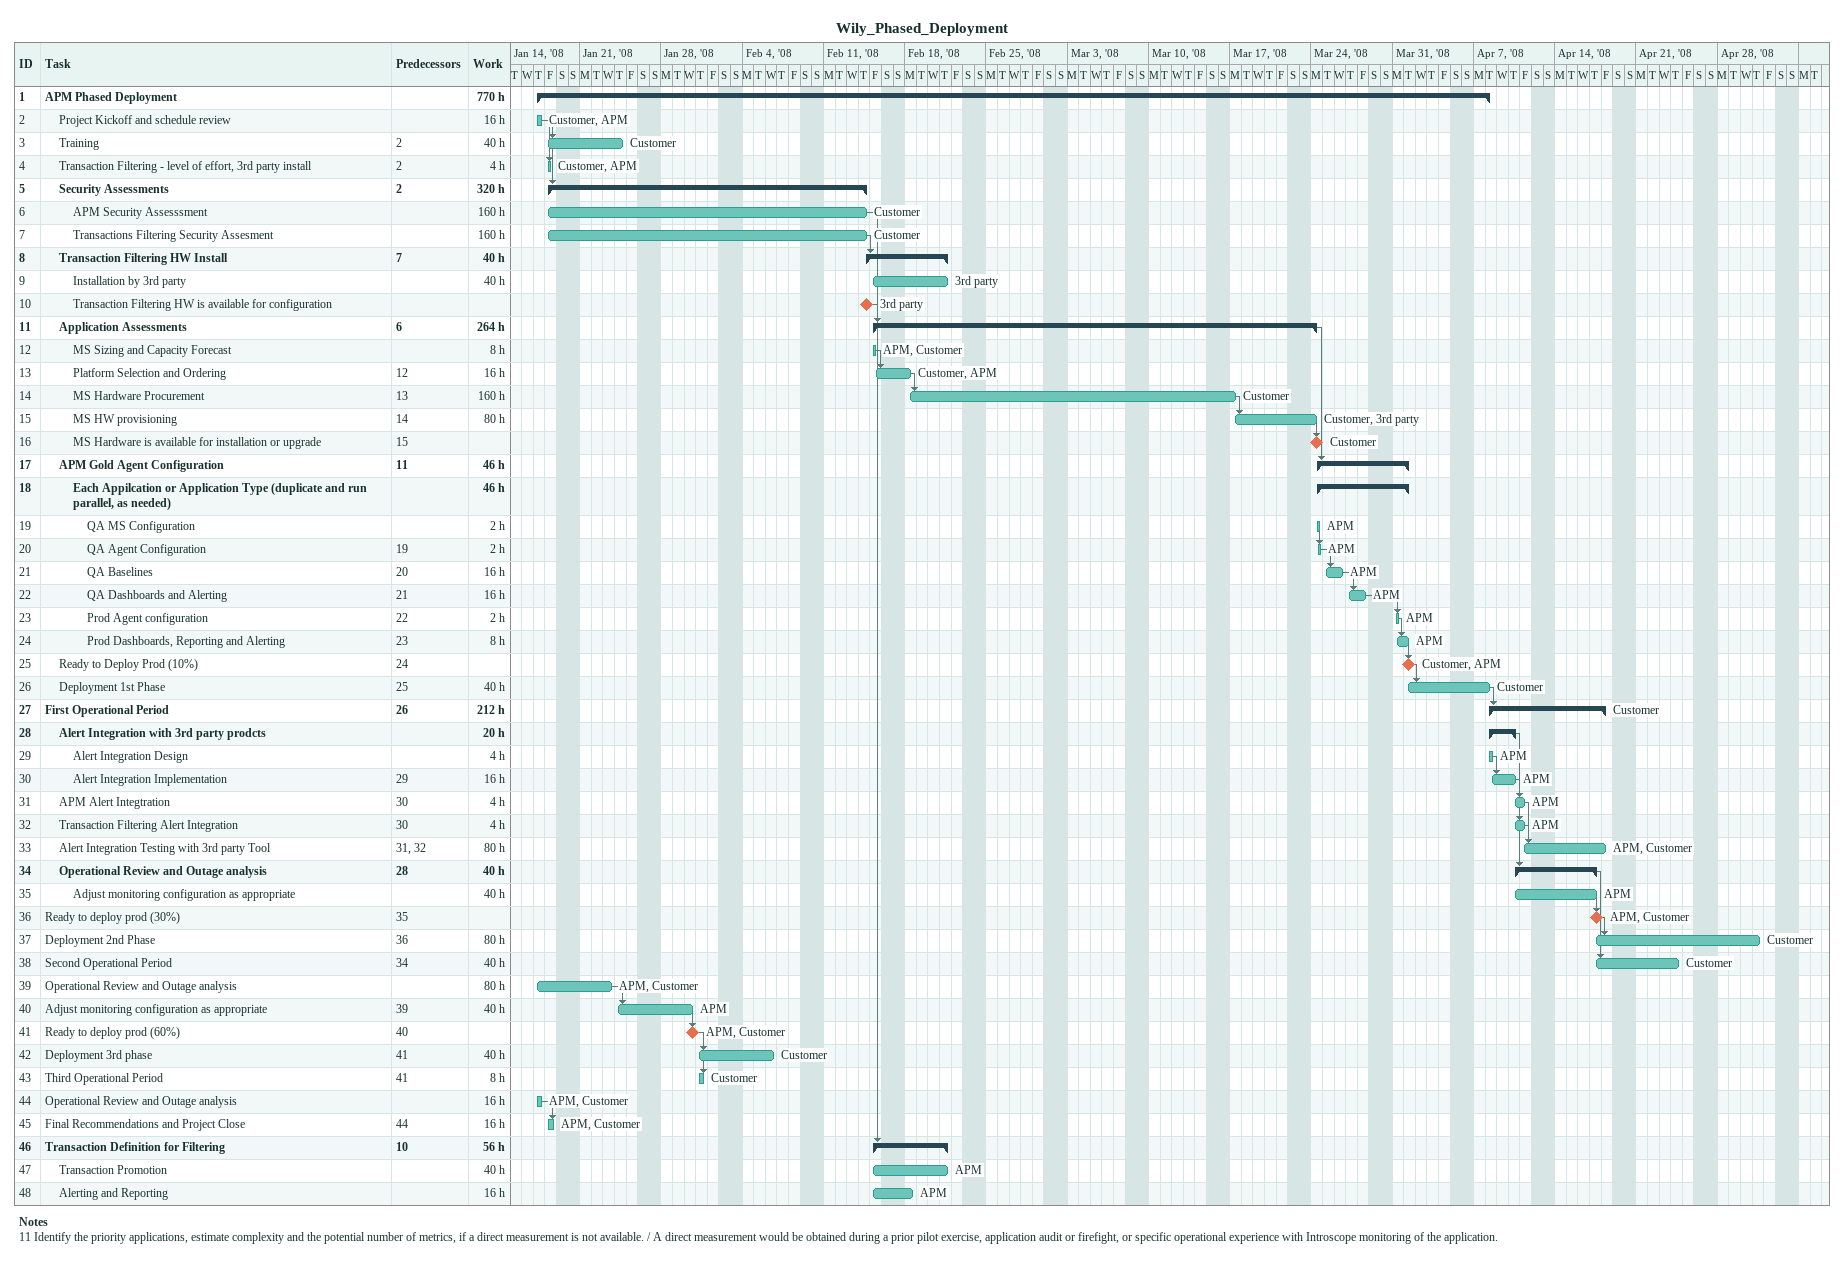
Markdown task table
Wily_Phased_Deployment

| ID | Level | Task | Start | Finish | Predecessors | Resources | Work (h) |
|---|---|---|---|---|---|---|---|
| 1 | 1 | **APM Phased Deployment** | 2008-01-17 | 2008-04-08 |  |  | 770 |
| 2 | 2 | Project Kickoff and schedule review | 2008-01-17 | 2008-01-17 |  | Customer, APM | 16 |
| 3 | 2 | Training | 2008-01-18 | 2008-01-24 | 2 | Customer | 40 |
| 4 | 2 | Transaction Filtering - level of effort, 3rd party install | 2008-01-18 | 2008-01-18 | 2 | Customer, APM | 4 |
| 5 | 2 | **Security Assessments** | 2008-01-18 | 2008-02-14 | 2 |  | 320 |
| 6 | 3 | APM Security Assesssment | 2008-01-18 | 2008-02-14 |  | Customer | 160 |
| 7 | 3 | Transactions Filtering Security Assesment | 2008-01-18 | 2008-02-14 |  | Customer | 160 |
| 8 | 2 | **Transaction Filtering HW Install** | 2008-02-14 | 2008-02-21 | 7 |  | 40 |
| 9 | 3 | Installation by 3rd party | 2008-02-15 | 2008-02-21 |  | 3rd party | 40 |
| 10 | 3 | Transaction Filtering HW is available for configuration (milestone) | 2008-02-14 | 2008-02-14 |  | 3rd party |  |
| 11 | 2 | **Application Assessments** | 2008-02-15 | 2008-03-24 | 6 |  | 264 |
| 12 | 3 | MS Sizing and Capacity Forecast | 2008-02-15 | 2008-02-15 |  | APM, Customer | 8 |
| 13 | 3 | Platform Selection and Ordering | 2008-02-15 | 2008-02-18 | 12 | Customer, APM | 16 |
| 14 | 3 | MS Hardware Procurement | 2008-02-18 | 2008-03-17 | 13 | Customer | 160 |
| 15 | 3 | MS HW provisioning | 2008-03-17 | 2008-03-24 | 14 | Customer, 3rd party | 80 |
| 16 | 3 | MS Hardware is available for installation or upgrade (milestone) | 2008-03-24 | 2008-03-24 | 15 | Customer |  |
| 17 | 2 | **APM Gold Agent Configuration** | 2008-03-24 | 2008-04-01 | 11 |  | 46 |
| 18 | 3 | **Each Appilcation or Application Type (duplicate and run parallel, as needed)** | 2008-03-24 | 2008-04-01 |  |  | 46 |
| 19 | 4 | QA MS Configuration | 2008-03-24 | 2008-03-24 |  | APM | 2 |
| 20 | 4 | QA Agent Configuration | 2008-03-24 | 2008-03-24 | 19 | APM | 2 |
| 21 | 4 | QA Baselines | 2008-03-25 | 2008-03-26 | 20 | APM | 16 |
| 22 | 4 | QA Dashboards and Alerting | 2008-03-27 | 2008-03-28 | 21 | APM | 16 |
| 23 | 4 | Prod Agent configuration | 2008-03-31 | 2008-03-31 | 22 | APM | 2 |
| 24 | 4 | Prod Dashboards, Reporting and Alerting | 2008-03-31 | 2008-04-01 | 23 | APM | 8 |
| 25 | 2 | Ready to Deploy Prod (10%) (milestone) | 2008-04-01 | 2008-04-01 | 24 | Customer, APM |  |
| 26 | 2 | Deployment 1st Phase | 2008-04-01 | 2008-04-08 | 25 | Customer | 40 |
| 27 | 1 | **First Operational Period** | 2008-04-08 | 2008-04-18 | 26 | Customer | 212 |
| 28 | 2 | **Alert Integration with 3rd party prodcts** | 2008-04-08 | 2008-04-10 |  |  | 20 |
| 29 | 3 | Alert Integration Design | 2008-04-08 | 2008-04-08 |  | APM | 4 |
| 30 | 3 | Alert Integration Implementation | 2008-04-08 | 2008-04-10 | 29 | APM | 16 |
| 31 | 2 | APM Alert Integtration | 2008-04-10 | 2008-04-11 | 30 | APM | 4 |
| 32 | 2 | Transaction Filtering Alert Integration | 2008-04-10 | 2008-04-11 | 30 | APM | 4 |
| 33 | 2 | Alert Integration Testing with 3rd party Tool | 2008-04-11 | 2008-04-18 | 31, 32 | APM, Customer | 80 |
| 34 | 2 | **Operational Review and Outage analysis** | 2008-04-10 | 2008-04-17 | 28 |  | 40 |
| 35 | 3 | Adjust monitoring configuration as appropriate | 2008-04-10 | 2008-04-17 |  | APM | 40 |
| 36 | 1 | Ready to deploy prod (30%) (milestone) | 2008-04-17 | 2008-04-17 | 35 | APM, Customer |  |
| 37 | 1 | Deployment 2nd Phase | 2008-04-17 | 2008-05-01 | 36 | Customer | 80 |
| 38 | 1 | Second Operational Period | 2008-04-17 | 2008-04-24 | 34 | Customer | 40 |
| 39 | 1 | Operational Review and Outage analysis | 2008-01-17 | 2008-01-23 |  | APM, Customer | 80 |
| 40 | 1 | Adjust monitoring configuration as appropriate | 2008-01-24 | 2008-01-30 | 39 | APM | 40 |
| 41 | 1 | Ready to deploy prod (60%) (milestone) | 2008-01-30 | 2008-01-30 | 40 | APM, Customer |  |
| 42 | 1 | Deployment 3rd phase | 2008-01-31 | 2008-02-06 | 41 | Customer | 40 |
| 43 | 1 | Third Operational Period | 2008-01-31 | 2008-01-31 | 41 | Customer | 8 |
| 44 | 1 | Operational Review and Outage analysis | 2008-01-17 | 2008-01-17 |  | APM, Customer | 16 |
| 45 | 1 | Final Recommendations and Project Close | 2008-01-18 | 2008-01-18 | 44 | APM, Customer | 16 |
| 46 | 1 | **Transaction Definition for Filtering** | 2008-02-15 | 2008-02-21 | 10 |  | 56 |
| 47 | 2 | Transaction Promotion | 2008-02-15 | 2008-02-21 |  | APM | 40 |
| 48 | 2 | Alerting and Reporting | 2008-02-15 | 2008-02-18 |  | APM | 16 |

Notes
- 11: Identify the priority applications, estimate complexity and the potential number of metrics, if a direct measurement is not available. / A direct measurement would be obtained during a prior pilot exercise, application audit or firefight, or specific operational experience with Introscope monitoring of the application.
